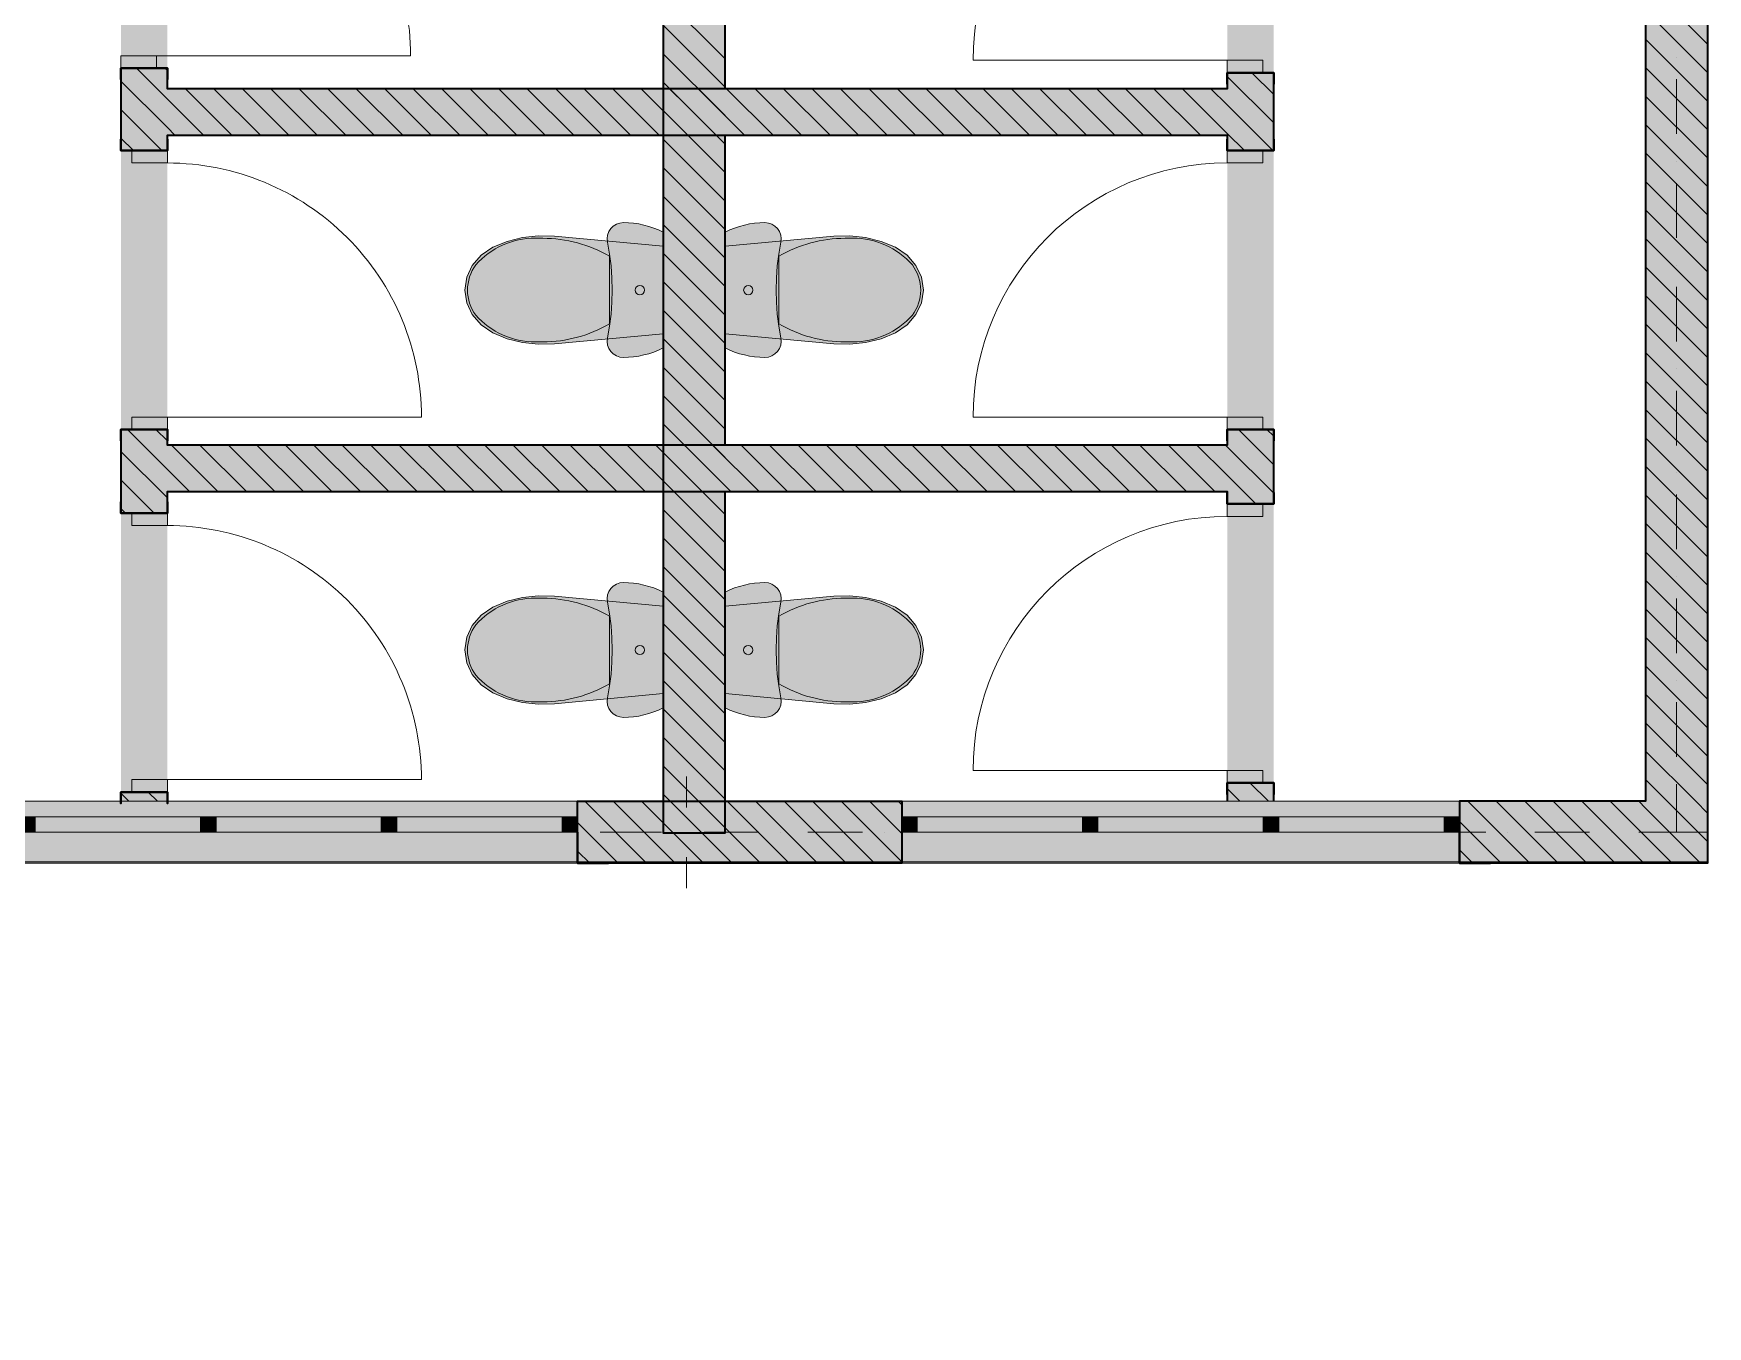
# Model space of a CAD drawing. Header units: inches. Extents: x 206002 to 410047, y 60394 to 83306.
# Drawn here: x 404551 to 409967, y 63865 to 68049 of the extents above; entities that cross this region are included whole.
import ezdxf

# ---------------------------------------------------------------- set-up
doc = ezdxf.new("R2010")
doc.units = ezdxf.units.IN
doc.header["$MEASUREMENT"] = 0
doc.layers.add('PDF_Structural - Bearing', color=7, linetype='Continuous')
doc.layers.add('PDF_Structural - Combined', color=7, linetype='Continuous')

msp = doc.modelspace()

# ---------------------------------------------------------------- hatches: boundary and pattern name
at = {"layer": 'PDF_Structural - Bearing', "true_color": 0xffffff, "transparency": 33554559}
for points in [[(404506.4, 65364.3), (404506.4, 65464.6), (404506.4, 65514.7), (404506.4, 65564.9), (406311.2, 65564.9), (406311.2, 65514.7), (406311.2, 65464.6), (406311.2, 65364.3)], [(406311.2, 65564.9), (407359.9, 65564.9), (407359.9, 65514.7), (407359.9, 65464.6), (407359.9, 65364.3), (406311.2, 65364.3), (406311.2, 65464.6), (406311.2, 65514.7)], [(407359.9, 65364.3), (407359.9, 65464.6), (407359.9, 65514.7), (407359.9, 65564.9), (409164.7, 65564.9), (409164.7, 65514.7), (409164.7, 65464.6), (409164.7, 65364.3)], [(409164.7, 65564.9), (409766.5, 65564.9), (409766.5, 65364.3), (409164.7, 65364.3), (409164.7, 65464.6), (409164.7, 65514.7)]]:
    msp.add_hatch(color=7, dxfattribs=at).paths.add_polyline_path(points)
at = {"layer": 'PDF_Structural - Combined', "true_color": 0xffffff, "transparency": 33554559}
for points in [[(406588.1, 67031.8), (406588.1, 67406.3), (406572.9, 67413.4), (406557.4, 67419.8), (406541.6, 67425), (406525.4, 67429.4), (406509.1, 67432.8), (406492.5, 67435.2), (406476, 67436.7), (406459.2, 67437.2), (406447.7, 67435.9), (406436.7, 67432.1), (406426.8, 67426), (406418.4, 67417.9), (406412.1, 67408), (406408.1, 67397.1), (406406.6, 67385.6), (406407.6, 67374), (406414.4, 67335.6), (406419.3, 67296.9), (406422.2, 67258), (406423.3, 67219.1), (406422.2, 67180.1), (406419.3, 67141.2), (406414.4, 67102.6), (406407.6, 67064.2), (406406.6, 67052.6), (406408.1, 67041.1), (406412.1, 67030.1), (406418.4, 67020.4), (406426.8, 67012.2), (406436.7, 67006.1), (406447.7, 67002.4), (406459.2, 67001.1), (406476, 67001.6), (406492.5, 67003), (406509.1, 67005.5), (406525.4, 67008.9), (406541.6, 67013.2), (406557.4, 67018.5), (406572.9, 67024.7)], [(406788.6, 67031.8), (406803.7, 67024.7), (406819.2, 67018.5), (406835, 67013.2), (406851.2, 67008.9), (406867.5, 67005.5), (406884.1, 67003), (406900.7, 67001.6), (406917.4, 67001.1), (406929, 67002.4), (406940, 67006.1), (406949.8, 67012.2), (406958.2, 67020.4), (406964.5, 67030.1), (406968.5, 67041.1), (406970.1, 67052.6), (406969, 67064.2), (406962.2, 67102.6), (406957.4, 67141.2), (406954.4, 67180.1), (406953.4, 67219.1), (406954.4, 67258), (406957.4, 67296.9), (406962.2, 67335.6), (406969, 67374), (406970.1, 67385.6), (406968.5, 67397.1), (406964.5, 67408), (406958.2, 67417.9), (406949.8, 67426), (406940, 67432.1), (406929, 67435.9), (406917.4, 67437.2), (406900.7, 67436.7), (406884.1, 67435.2), (406867.5, 67432.8), (406851.2, 67429.4), (406835, 67425), (406819.2, 67419.8), (406803.7, 67413.4), (406788.6, 67406.3)], [(406133.4, 67049.3), (406184.9, 67043.8), (406236.8, 67045.3), (406588.1, 67077.8), (406588.1, 67360.5), (406236.8, 67392.9), (406184.9, 67394.5), (406133.4, 67389), (406083.6, 67376.5), (406036.5, 67357.5), (405999.2, 67331.8), (405970.6, 67298.6), (405952.6, 67260.2), (405946.4, 67219.1), (405952.6, 67177.9), (405970.6, 67139.5), (405999.2, 67106.4), (406036.5, 67080.8), (406083.6, 67061.7)], [(407243.2, 67049.3), (407293, 67061.7), (407340.2, 67080.8), (407377.5, 67106.4), (407406, 67139.5), (407424.1, 67177.9), (407430.3, 67219.1), (407424.1, 67260.2), (407406, 67298.6), (407377.5, 67331.8), (407340.2, 67357.5), (407293, 67376.5), (407243.2, 67389), (407191.8, 67394.5), (407139.9, 67392.9), (406788.6, 67360.5), (406788.6, 67077.8), (407139.9, 67045.3), (407191.8, 67043.8)], [(406588.1, 65867.2), (406588.1, 66241.7), (406572.9, 66248.8), (406557.4, 66255), (406541.6, 66260.3), (406525.4, 66264.6), (406509.1, 66268), (406492.5, 66270.5), (406476, 66271.9), (406459.2, 66272.4), (406447.7, 66271.2), (406436.7, 66267.4), (406426.8, 66261.3), (406418.4, 66253.1), (406412.1, 66243.4), (406408.1, 66232.4), (406406.6, 66220.9), (406407.6, 66209.3), (406414.4, 66171), (406419.3, 66132.3), (406422.2, 66093.4), (406423.3, 66054.4), (406422.2, 66015.5), (406419.3, 65976.6), (406414.4, 65937.9), (406407.6, 65899.5), (406406.6, 65887.9), (406408.1, 65876.4), (406412.1, 65865.5), (406418.4, 65855.6), (406426.8, 65847.5), (406436.7, 65841.4), (406447.7, 65837.6), (406459.2, 65836.3), (406476, 65836.8), (406492.5, 65838.3), (406509.1, 65840.7), (406525.4, 65844.1), (406541.6, 65848.5), (406557.4, 65853.8), (406572.9, 65860.1)], [(406788.6, 65867.2), (406803.7, 65860.1), (406819.2, 65853.8), (406835, 65848.5), (406851.2, 65844.1), (406867.5, 65840.7), (406884.1, 65838.3), (406900.7, 65836.8), (406917.4, 65836.3), (406929, 65837.6), (406940, 65841.4), (406949.8, 65847.5), (406958.2, 65855.6), (406964.5, 65865.5), (406968.5, 65876.4), (406970.1, 65887.9), (406969, 65899.5), (406962.2, 65937.9), (406957.4, 65976.6), (406954.4, 66015.5), (406953.4, 66054.4), (406954.4, 66093.4), (406957.4, 66132.3), (406962.2, 66171), (406969, 66209.3), (406970.1, 66220.9), (406968.5, 66232.4), (406964.5, 66243.4), (406958.2, 66253.1), (406949.8, 66261.3), (406940, 66267.4), (406929, 66271.2), (406917.4, 66272.4), (406900.7, 66271.9), (406884.1, 66270.5), (406867.5, 66268), (406851.2, 66264.6), (406835, 66260.3), (406819.2, 66255), (406803.7, 66248.8), (406788.6, 66241.7)], [(406133.4, 65884.5), (406184.9, 65879), (406236.8, 65880.6), (406588.1, 65913.1), (406588.1, 66195.7), (406236.8, 66228.2), (406184.9, 66229.7), (406133.4, 66224.3), (406083.6, 66211.9), (406036.5, 66192.7), (405999.2, 66167.1), (405970.6, 66134), (405952.6, 66095.6), (405946.4, 66054.4), (405952.6, 66013.3), (405970.6, 65974.9), (405999.2, 65941.7), (406036.5, 65916), (406083.6, 65896.9)], [(407243.2, 65884.5), (407293, 65896.9), (407340.2, 65916), (407377.5, 65941.7), (407406, 65974.9), (407424.1, 66013.3), (407430.3, 66054.4), (407424.1, 66095.6), (407406, 66134), (407377.5, 66167.1), (407340.2, 66192.7), (407293, 66211.9), (407243.2, 66224.3), (407191.8, 66229.7), (407139.9, 66228.2), (406788.6, 66195.7), (406788.6, 65913.1), (407139.9, 65880.6), (407191.8, 65879)]]:
    msp.add_hatch(color=7, dxfattribs=at).paths.add_polyline_path(points)

# ---------------------------------------------------------------- linework, layer by layer
at = {"layer": 'PDF_Structural - Bearing', "lineweight": 18}
msp.add_lwpolyline([(409967, 74292.9), (379486.7, 74292.9), (379486.7, 81254.4), (376478.8, 81254.4), (376478.8, 74292.9), (345998.6, 74292.9), (345998.6, 65369.4), (355523.7, 65369.4), (355523.7, 63865.4), (400642.4, 63865.4), (400642.4, 65369.4), (409967, 65369.4)], close=True, dxfattribs=at)
at = {"layer": 'PDF_Structural - Bearing', "lineweight": 35}
for points in [[(409632.3, 71886.5), (409669.4, 71886.5), (409632.3, 71886.5), (409632.3, 72001.8), (409632.3, 71886.5), (409766.5, 71886.5), (409766.5, 72087), (409967, 72087), (409967, 65364.3), (409766.5, 65364.3), (409164.7, 65364.3), (409264.9, 65364.3)], [(409766.5, 71886.5), (409766.5, 65564.9), (409164.7, 65564.9), (409164.7, 65514.7), (409164.7, 65464.6), (409164.7, 65364.3), (409164.7, 65464.6)], [(404983.9, 68839.4), (404983.9, 68876.5), (404983.9, 68839.4), (404948.8, 68839.4), (404983.9, 68839.4), (404983.9, 68873.3), (406588.1, 68873.3), (406588.1, 65462.7), (406788.6, 65462.7), (406788.6, 66567.2)], [(406788.6, 67870.6), (406788.6, 68873.3)], [(404833.5, 67937), (404833.5, 67670.3), (404868.6, 67670.3), (404983.9, 67670.3), (404983.9, 67707.4)], [(404833.5, 67899.9), (404833.5, 67937), (404833.5, 67899.9), (404833.5, 67937), (404948.8, 67937), (404833.5, 67937), (404948.8, 67937), (404983.9, 67937), (404983.9, 67899.9)], [(408412.9, 67885.2), (408412.9, 67922.3), (408412.9, 67885.2), (408412.9, 67922.3), (408412.9, 67870.6), (406663.3, 67870.6), (404983.9, 67870.6), (404983.9, 67937), (404948.8, 67937), (404983.9, 67937), (404983.9, 67899.9), (404983.9, 67937)], [(408412.9, 67922.3), (408528.2, 67922.3), (408412.9, 67922.3), (408528.2, 67922.3), (408563.3, 67922.3), (408563.3, 67885.2), (408563.3, 67922.3), (408563.3, 67885.2)], [(408563.3, 67670.3), (408528.2, 67670.3), (408563.3, 67670.3), (408563.3, 67922.3), (408528.2, 67922.3), (408563.3, 67922.3)], [(404833.5, 67670.3), (404833.5, 67707.4)], [(404983.9, 67670.3), (404983.9, 67707.4), (404983.9, 67670.3), (404868.6, 67670.3), (404983.9, 67670.3), (404983.9, 67720.2), (406663.3, 67720.2), (408412.9, 67720.2), (408412.9, 67670.3), (408412.9, 67707.4), (408412.9, 67670.3), (408412.9, 67707.4)], [(406788.6, 66717.6), (406788.6, 67720.2)], [(408412.9, 67670.3), (408528.2, 67670.3), (408412.9, 67670.3), (408528.2, 67670.3), (408563.3, 67670.3), (408563.3, 67707.4), (408563.3, 67670.3), (408563.3, 67707.4)], [(404833.5, 66767.9), (404833.5, 66497.1), (404868.6, 66497.1), (404983.9, 66497.1), (404983.9, 66534.2)], [(404983.9, 66730.8), (404983.9, 66767.9), (404868.6, 66767.9), (404833.5, 66767.9), (404868.6, 66767.9), (404833.5, 66767.9), (404833.5, 66730.8), (404833.5, 66767.9), (404833.5, 66730.8)], [(408412.9, 66730.8), (408412.9, 66767.9), (408412.9, 66730.8), (408412.9, 66767.9), (408412.9, 66717.6), (406663.3, 66717.6), (404983.9, 66717.6), (404983.9, 66767.9), (404868.6, 66767.9), (404983.9, 66767.9), (404983.9, 66730.8), (404983.9, 66767.9)], [(408412.9, 66767.9), (408528.2, 66767.9), (408412.9, 66767.9), (408528.2, 66767.9), (408563.3, 66767.9), (408563.3, 66730.8), (408563.3, 66767.9), (408563.3, 66730.8)], [(408563.3, 66526.8), (408528.2, 66526.8), (408563.3, 66526.8), (408563.3, 66767.9), (408528.2, 66767.9), (408563.3, 66767.9)], [(404983.9, 66497.1), (404983.9, 66534.2), (404983.9, 66497.1), (404868.6, 66497.1), (404983.9, 66497.1), (404983.9, 66567.2), (406663.3, 66567.2), (408412.9, 66567.2), (408412.9, 66526.8), (408412.9, 66563.9), (408412.9, 66526.8), (408412.9, 66563.9)], [(404833.5, 66497.1), (404833.5, 66534.2)], [(408412.9, 66526.8), (408528.2, 66526.8), (408412.9, 66526.8), (408528.2, 66526.8), (408563.3, 66526.8), (408563.3, 66563.9), (408563.3, 66526.8), (408563.3, 66563.9)], [(404983.9, 65594.8), (404983.9, 65557.7), (404983.9, 65594.8), (404868.6, 65594.8), (404833.5, 65594.8), (404833.5, 65557.7), (404833.5, 65594.8), (404833.5, 65557.7)], [(404833.5, 65594.8), (404868.6, 65594.8), (404983.9, 65594.8), (404983.9, 65557.7)], [(404983.9, 65564.9), (404983.9, 65594.8), (404868.6, 65594.8), (404833.5, 65594.8), (404833.5, 65564.9)], [(408412.9, 65624.4), (408412.9, 65587.3), (408412.9, 65624.4), (408528.2, 65624.4), (408563.3, 65624.4), (408563.3, 65587.3), (408563.3, 65624.4), (408563.3, 65587.3)], [(408563.3, 65624.4), (408528.2, 65624.4), (408412.9, 65624.4), (408412.9, 65587.3)], [(408563.3, 65564.9), (408563.3, 65624.4), (408528.2, 65624.4), (408412.9, 65624.4), (408412.9, 65564.9)], [(406311.2, 65464.6), (406311.2, 65364.3), (406411.4, 65364.3)], [(407359.9, 65464.6), (407359.9, 65364.3), (407259.7, 65364.3)]]:
    msp.add_lwpolyline(points, dxfattribs=at)
at = {"layer": 'PDF_Structural - Bearing', "lineweight": 18}
for points in [[(404948.8, 67977.1), (405770.9, 67977.1, 0.414239), (404948.8, 68799.3)], [(408412.9, 67962.4), (407590.7, 67962.4, -0.414192), (408412.9, 68784.6)], [(404983.9, 66808), (405806, 66808, 0.414237), (404983.9, 67630.2)], [(408412.9, 66808), (407590.7, 66808, -0.414192), (408412.9, 67630.2)], [(404983.9, 65634.9), (405806, 65634.9, 0.414237), (404983.9, 66457)], [(408412.9, 65664.5), (407590.7, 65664.5, -0.414147), (408412.9, 66486.7)]]:
    msp.add_lwpolyline(points, format="xyb", dxfattribs=at)
at = {"layer": 'PDF_Structural - Bearing', "lineweight": 9}
for points in [[(409766.5, 68215.6), (409967, 68015)], [(406588.1, 68168.1), (406788.6, 67967.6)], [(409766.5, 68123.4), (409967, 67922.9)], [(406588.1, 68076), (406788.6, 67875.5)], [(409766.5, 68031.2), (409967, 67830.6)], [(406588.1, 67983.8), (406788.6, 67783.3)], [(404883.7, 67937), (404983.9, 67836.8), (405100.5, 67720.2)], [(404975.8, 67937), (404983.9, 67929)], [(408492.9, 67922.3), (408563.3, 67851.9)], [(409766.5, 67939), (409967, 67738.5)], [(404833.5, 67895), (404983.9, 67744.6), (405008.2, 67720.2)], [(405042.2, 67870.6), (405192.6, 67720.2)], [(405134.4, 67870.6), (405284.8, 67720.2)], [(405226.5, 67870.6), (405376.9, 67720.2)], [(405318.7, 67870.6), (405469.1, 67720.2)], [(405410.9, 67870.6), (405561.3, 67720.2)], [(405503, 67870.6), (405653.4, 67720.2)], [(405595.2, 67870.6), (405745.6, 67720.2)], [(405687.3, 67870.6), (405837.7, 67720.2)], [(405779.6, 67870.6), (405930, 67720.2)], [(405871.7, 67870.6), (406022.1, 67720.2)], [(405963.8, 67870.6), (406114.2, 67720.2)], [(406056, 67870.6), (406206.4, 67720.2)], [(406148.2, 67870.6), (406298.6, 67720.2)], [(406240.4, 67870.6), (406390.8, 67720.2)], [(406332.5, 67870.6), (406482.9, 67720.2)], [(406424.7, 67870.6), (406575.1, 67720.2)], [(406516.9, 67870.6), (406663.3, 67724.2), (406667.3, 67720.2)], [(406588.1, 67891.6), (406788.6, 67691.1)], [(406609, 67870.6), (406663.3, 67816.4), (406759.4, 67720.2)], [(406701.2, 67870.6), (406851.6, 67720.2)], [(406793.3, 67870.6), (406943.7, 67720.2)], [(406885.6, 67870.6), (407036, 67720.2)], [(406977.7, 67870.6), (407128.1, 67720.2)], [(407069.9, 67870.6), (407220.2, 67720.2)], [(407162, 67870.6), (407312.4, 67720.2)], [(407254.2, 67870.6), (407404.6, 67720.2)], [(407346.4, 67870.6), (407496.8, 67720.2)], [(407438.5, 67870.6), (407588.9, 67720.2)], [(407530.7, 67870.6), (407681.1, 67720.2)], [(407622.9, 67870.6), (407773.3, 67720.2)], [(407715.1, 67870.6), (407865.4, 67720.2)], [(407807.2, 67870.6), (407957.6, 67720.2)], [(407899.3, 67870.6), (408049.7, 67720.2)], [(407991.5, 67870.6), (408141.9, 67720.2)], [(408083.7, 67870.6), (408234.1, 67720.2)], [(408175.9, 67870.6), (408326.3, 67720.2)], [(408268, 67870.6), (408412.9, 67725.8), (408468.4, 67670.3)], [(408360.2, 67870.6), (408412.9, 67817.9), (408560.6, 67670.3)], [(408412.9, 67910), (408563.3, 67759.7)], [(409766.5, 67846.9), (409967, 67646.4)], [(404833.5, 67802.9), (404966.1, 67670.3)], [(406588.1, 67799.5), (406788.6, 67598.9)], [(404833.5, 67710.7), (404873.9, 67670.3)], [(406588.1, 67707.3), (406788.6, 67506.8)], [(409766.5, 67754.7), (409967, 67554.2)], [(409766.5, 67662.5), (409967, 67462)], [(406588.1, 67615.2), (406788.6, 67414.6)], [(409766.5, 67570.4), (409967, 67369.8)], [(406588.1, 67522.9), (406788.6, 67322.4)], [(409766.5, 67478.2), (409967, 67277.7)], [(406588.1, 67430.8), (406788.6, 67230.3)], [(409766.5, 67386.1), (409967, 67185.5)], [(406588.1, 67338.6), (406788.6, 67138.1)], [(409766.5, 67293.8), (409967, 67093.3)], [(406588.1, 67246.5), (406788.6, 67046)], [(409766.5, 67201.7), (409967, 67001.2)], [(406588.1, 67154.4), (406788.6, 66953.8)], [(409766.5, 67109.5), (409967, 66909)], [(406588.1, 67062.1), (406788.6, 66861.6)], [(409766.5, 67017.4), (409967, 66816.9)], [(406588.1, 66970), (406788.6, 66769.4)], [(409766.5, 66925.2), (409967, 66724.6)], [(406588.1, 66877.8), (406788.6, 66677.3)], [(406588.1, 66785.7), (406788.6, 66585.2)], [(409766.5, 66833), (409967, 66632.5)], [(404854.6, 66767.9), (404983.9, 66638.6), (405055.2, 66567.2)], [(404946.8, 66767.9), (404983.9, 66730.8)], [(408449.1, 66767.9), (408563.3, 66653.7)], [(408541.3, 66767.9), (408563.3, 66745.9)], [(409766.5, 66740.9), (409967, 66540.3)], [(404833.5, 66696.9), (404983.9, 66546.5)], [(404997.1, 66717.6), (405147.5, 66567.2)], [(405089.2, 66717.6), (405239.6, 66567.2)], [(405181.4, 66717.6), (405331.8, 66567.2)], [(405273.5, 66717.6), (405423.9, 66567.2)], [(405365.8, 66717.6), (405516.2, 66567.2)], [(405457.9, 66717.6), (405608.3, 66567.2)], [(405550, 66717.6), (405700.4, 66567.2)], [(405642.2, 66717.6), (405792.6, 66567.2)], [(405734.4, 66717.6), (405884.8, 66567.2)], [(405826.6, 66717.6), (405977, 66567.2)], [(405918.7, 66717.6), (406069.1, 66567.2)], [(406010.9, 66717.6), (406161.3, 66567.2)], [(406103.1, 66717.6), (406253.5, 66567.2)], [(406195.2, 66717.6), (406345.6, 66567.2)], [(406287.4, 66717.6), (406437.8, 66567.2)], [(406379.5, 66717.6), (406529.9, 66567.2)], [(406471.8, 66717.6), (406622.2, 66567.2)], [(406563.9, 66717.6), (406663.3, 66618.2), (406714.3, 66567.2)], [(406588.1, 66693.4), (406788.6, 66492.9)], [(406656.1, 66717.6), (406663.3, 66710.4), (406806.5, 66567.2)], [(406748.2, 66717.6), (406898.6, 66567.2)], [(406840.3, 66717.6), (406990.7, 66567.2)], [(406932.6, 66717.6), (407083, 66567.2)], [(407024.7, 66717.6), (407175.1, 66567.2)], [(407116.9, 66717.6), (407267.3, 66567.2)], [(407209, 66717.6), (407359.4, 66567.2)], [(407301.3, 66717.6), (407451.7, 66567.2)], [(407393.4, 66717.6), (407543.8, 66567.2)], [(407485.5, 66717.6), (407635.9, 66567.2)], [(407577.7, 66717.6), (407728.1, 66567.2)], [(407669.9, 66717.6), (407820.3, 66567.2)], [(407762.1, 66717.6), (407912.5, 66567.2)], [(407854.2, 66717.6), (408004.6, 66567.2)], [(407946.4, 66717.6), (408096.8, 66567.2)], [(408038.6, 66717.6), (408189, 66567.2)], [(408130.7, 66717.6), (408281.1, 66567.2)], [(408222.9, 66717.6), (408373.3, 66567.2)], [(408315, 66717.6), (408412.9, 66619.8), (408505.9, 66526.8)], [(408407.3, 66717.6), (408412.9, 66711.9), (408563.3, 66561.5)], [(409766.5, 66648.7), (409967, 66448.2)], [(404833.5, 66604.7), (404941, 66497.1)], [(406588.1, 66601.3), (406788.6, 66400.8)], [(404833.5, 66512.6), (404848.9, 66497.1)], [(408412.9, 66527.6), (408413.8, 66526.8)], [(409766.5, 66556.5), (409967, 66356)], [(406588.1, 66509.2), (406788.6, 66308.6)], [(409766.5, 66464.3), (409967, 66263.8)], [(406588.1, 66417), (406788.6, 66216.5)], [(409766.5, 66372.2), (409967, 66171.7)], [(406588.1, 66324.8), (406788.6, 66124.2)], [(409766.5, 66280.1), (409967, 66079.5)], [(406588.1, 66232.6), (406788.6, 66032.1)], [(409766.5, 66187.9), (409967, 65987.4)], [(406588.1, 66140.5), (406788.6, 65940)], [(409766.5, 66095.7), (409967, 65895.1)], [(406588.1, 66048.3), (406788.6, 65847.8)], [(409766.5, 66003.5), (409967, 65803)], [(406588.1, 65956.1), (406788.6, 65755.6)], [(406588.1, 65864), (406788.6, 65663.4)], [(409766.5, 65911.4), (409967, 65710.9)], [(409766.5, 65819.2), (409967, 65618.7)], [(406588.1, 65771.8), (406788.6, 65571.3)], [(409967, 65526.5), (409928.7, 65564.9), (409766.5, 65727)], [(406588.1, 65679.7), (406788.6, 65479.1)], [(404833.5, 65590.8), (404859.4, 65564.9)], [(404921.7, 65594.8), (404951.7, 65564.9)], [(408412.9, 65606), (408454, 65564.9)], [(408486.7, 65624.4), (408546.1, 65564.9)], [(409967, 65434.3), (409836.4, 65564.9), (409766.5, 65634.9)], [(406534.6, 65364.3), (406334.1, 65564.9)], [(406626.8, 65364.3), (406426.3, 65564.9)], [(406719, 65364.3), (406518.5, 65564.9)], [(406588.1, 65587.4), (406712.8, 65462.7)], [(406811.2, 65364.3), (406610.6, 65564.9)], [(406903.3, 65364.3), (406702.8, 65564.9)], [(406995.5, 65364.3), (406794.9, 65564.9)], [(407087.7, 65364.3), (406887.2, 65564.9)], [(407179.8, 65364.3), (406979.3, 65564.9)], [(407272, 65364.3), (407071.5, 65564.9)], [(407359.9, 65368.7), (407163.6, 65564.9)], [(407359.9, 65460.8), (407255.8, 65564.9)], [(407359.9, 65553), (407348, 65564.9)], [(409391.9, 65364.3), (409191.3, 65564.9)], [(409484, 65364.3), (409283.5, 65564.9)], [(409576.2, 65364.3), (409375.6, 65564.9)], [(409668.3, 65364.3), (409467.8, 65564.9)], [(409760.5, 65364.3), (409560, 65564.9)], [(409852.7, 65364.3), (409766.5, 65450.6), (409652.2, 65564.9)], [(409944.8, 65364.3), (409766.5, 65542.7), (409744.3, 65564.9)], [(406442.5, 65364.3), (406311.2, 65495.8)], [(406588.1, 65495.3), (406620.7, 65462.7)], [(409299.6, 65364.3), (409164.7, 65499.4)], [(406350.4, 65364.3), (406311.2, 65403.5)], [(409207.5, 65364.3), (409164.7, 65407.3)]]:
    msp.add_lwpolyline(points, dxfattribs=at)
at = {"layer": 'PDF_Structural - Bearing', "lineweight": 18}
for points in [[(409766.5, 68036.5), (409766.5, 67895)], [(409967, 68038.7), (409967, 67897.2)], [(409766.5, 67840.4), (409766.5, 67698.9)], [(409967, 67842.6), (409967, 67701.1)], [(409766.5, 67644.2), (409766.5, 67502.8)], [(409967, 67646.5), (409967, 67505)], [(409766.5, 67448.1), (409766.5, 67306.7)], [(409967, 67450.3), (409967, 67308.9)], [(409766.5, 67252), (409766.5, 67110.4)], [(409967, 67254.2), (409967, 67112.6)], [(409766.5, 67055.8), (409766.5, 66914.3)], [(409967, 67058), (409967, 66916.5)], [(409766.5, 66859.7), (409766.5, 66718.2)], [(409967, 66861.9), (409967, 66720.4)], [(409766.5, 66663.6), (409766.5, 66522.1)], [(409967, 66665.8), (409967, 66524.3)], [(409766.5, 66467.5), (409766.5, 66326)], [(409967, 66469.7), (409967, 66328.2)], [(409766.5, 66271.3), (409766.5, 66129.9)], [(409967, 66273.5), (409967, 66132.1)], [(409766.5, 66075.2), (409766.5, 65933.7)], [(409967, 66077.4), (409967, 65936)], [(409766.5, 65879.1), (409766.5, 65737.6)], [(409967, 65881.3), (409967, 65739.8)], [(409766.5, 65683), (409766.5, 65564.9), (409677.7, 65564.9)], [(409967, 65685.2), (409967, 65564.9), (409967, 65492)], [(404719.9, 65564.9), (404578.4, 65564.9)], [(404916, 65564.9), (404774.5, 65564.9)], [(405112.1, 65564.9), (404970.6, 65564.9)], [(405308.2, 65564.9), (405166.7, 65564.9)], [(405504.3, 65564.9), (405362.9, 65564.9)], [(405700.4, 65564.9), (405559, 65564.9)], [(405896.7, 65564.9), (405755.1, 65564.9)], [(406092.8, 65564.9), (405951.3, 65564.9)], [(406288.9, 65564.9), (406147.4, 65564.9)], [(406485, 65564.9), (406343.5, 65564.9)], [(406681.1, 65564.9), (406539.7, 65564.9)], [(406877.2, 65564.9), (406735.8, 65564.9)], [(407073.4, 65564.9), (406931.9, 65564.9)], [(407269.5, 65564.9), (407128, 65564.9)], [(407465.6, 65564.9), (407324.1, 65564.9)], [(407661.8, 65564.9), (407520.2, 65564.9)], [(407857.9, 65564.9), (407716.5, 65564.9)], [(408054, 65564.9), (407912.6, 65564.9)], [(408250.2, 65564.9), (408108.7, 65564.9)], [(408446.3, 65564.9), (408304.8, 65564.9)], [(408642.4, 65564.9), (408500.9, 65564.9)], [(408838.5, 65564.9), (408697, 65564.9)], [(409034.6, 65564.9), (408893.2, 65564.9)], [(409230.7, 65564.9), (409089.3, 65564.9)], [(409427, 65564.9), (409285.4, 65564.9)], [(409623.1, 65564.9), (409481.6, 65564.9)], [(409967, 65437.3), (409967, 65364.3), (409876, 65364.3)], [(404722.1, 65364.3), (404580.6, 65364.3)], [(404918.2, 65364.3), (404776.7, 65364.3)], [(405114.3, 65364.3), (404972.8, 65364.3)], [(405310.4, 65364.3), (405169, 65364.3)], [(405506.5, 65364.3), (405365.1, 65364.3)], [(405702.7, 65364.3), (405561.2, 65364.3)], [(405898.8, 65364.3), (405757.3, 65364.3)], [(406095, 65364.3), (405953.4, 65364.3)], [(406291.1, 65364.3), (406149.6, 65364.3)], [(406487.2, 65364.3), (406345.7, 65364.3)], [(406683.3, 65364.3), (406541.9, 65364.3)], [(406879.5, 65364.3), (406738, 65364.3)], [(407075.6, 65364.3), (406934.1, 65364.3)], [(407271.7, 65364.3), (407130.2, 65364.3)], [(407467.8, 65364.3), (407326.3, 65364.3)], [(407663.9, 65364.3), (407522.4, 65364.3)], [(407860.1, 65364.3), (407718.6, 65364.3)], [(408056.3, 65364.3), (407914.8, 65364.3)], [(408252.4, 65364.3), (408110.9, 65364.3)], [(408448.5, 65364.3), (408307, 65364.3)], [(408644.6, 65364.3), (408503.1, 65364.3)], [(408840.7, 65364.3), (408699.2, 65364.3)], [(409036.8, 65364.3), (408895.4, 65364.3)], [(409232.9, 65364.3), (409091.5, 65364.3)], [(409429.1, 65364.3), (409287.6, 65364.3)], [(409625.3, 65364.3), (409483.7, 65364.3)], [(409821.4, 65364.3), (409679.9, 65364.3)]]:
    msp.add_lwpolyline(points, dxfattribs=at)
at = {"layer": 'PDF_Structural - Bearing', "lineweight": 20}
for points in [[(404948.8, 67937), (404948.8, 67977.1), (404833.5, 67977.1), (404833.5, 67937)], [(408412.9, 67922.3), (408412.9, 67962.4), (408528.2, 67962.4), (408528.2, 67922.3)], [(404868.6, 67670.3), (404868.6, 67630.2), (404983.9, 67630.2), (404983.9, 67670.3)], [(408528.2, 67670.3), (408528.2, 67630.2), (408412.9, 67630.2), (408412.9, 67670.3)], [(404983.9, 66767.9), (404983.9, 66808), (404868.6, 66808), (404868.6, 66767.9)], [(408412.9, 66767.9), (408412.9, 66808), (408528.2, 66808), (408528.2, 66767.9)], [(408528.2, 66526.8), (408528.2, 66486.7), (408412.9, 66486.7), (408412.9, 66526.8)], [(404868.6, 66497.1), (404868.6, 66457), (404983.9, 66457), (404983.9, 66497.1)], [(408412.9, 65624.4), (408412.9, 65664.5), (408528.2, 65664.5), (408528.2, 65624.4)], [(404983.9, 65594.8), (404983.9, 65634.9), (404868.6, 65634.9), (404868.6, 65594.8)]]:
    msp.add_lwpolyline(points, close=True, dxfattribs=at)
for points in [[(409866.7, 67972), (409866.7, 67972)], [(409866.7, 67901.2), (409866.7, 67724.4)], [(409866.7, 67635.9), (409866.7, 67635.9)], [(409866.7, 67565.2), (409866.7, 67388.4)], [(409866.7, 67299.9), (409866.7, 67299.9)], [(409866.7, 67229.2), (409866.7, 67052.3)], [(409866.7, 66964), (409866.7, 66964)], [(409866.7, 66893.2), (409866.7, 66716.3)], [(409866.7, 66627.9), (409866.7, 66627.9)], [(409866.7, 66557.2), (409866.7, 66380.3)], [(409866.7, 66291.9), (409866.7, 66291.9)], [(409866.7, 66221.1), (409866.7, 66044.2)], [(409866.7, 65955.8), (409866.7, 65955.8)], [(409866.7, 65885.1), (409866.7, 65708.3)], [(409866.7, 65619.8), (409866.7, 65464.6)], [(404615.7, 65464.6), (404615.7, 65464.6)], [(404881, 65464.6), (404704.1, 65464.6)], [(404951.8, 65464.6), (404951.8, 65464.6)], [(405217, 65464.6), (405040.2, 65464.6)], [(405287.8, 65464.6), (405287.8, 65464.6)], [(405553.1, 65464.6), (405376.2, 65464.6)], [(405623.7, 65464.6), (405623.7, 65464.6)], [(405889, 65464.6), (405712.2, 65464.6)], [(405959.8, 65464.6), (405959.8, 65464.6)], [(406225.1, 65464.6), (406048.3, 65464.6)], [(406295.8, 65464.6), (406295.8, 65464.6)], [(406561.1, 65464.6), (406384.2, 65464.6)], [(406631.9, 65464.6), (406631.9, 65464.6)], [(406897.1, 65464.6), (406720.3, 65464.6)], [(406967.9, 65464.6), (406967.9, 65464.6)], [(407233.2, 65464.6), (407056.3, 65464.6)], [(407303.9, 65464.6), (407303.9, 65464.6)], [(407569.2, 65464.6), (407392.3, 65464.6)], [(407640, 65464.6), (407640, 65464.6)], [(407905.3, 65464.6), (407728.4, 65464.6)], [(407975.9, 65464.6), (407975.9, 65464.6)], [(408241.2, 65464.6), (408064.4, 65464.6)], [(408312, 65464.6), (408312, 65464.6)], [(408577.2, 65464.6), (408400.4, 65464.6)], [(408648, 65464.6), (408648, 65464.6)], [(408913.3, 65464.6), (408736.4, 65464.6)], [(408984, 65464.6), (408984, 65464.6)], [(409249.3, 65464.6), (409072.4, 65464.6)], [(409320.1, 65464.6), (409320.1, 65464.6)], [(409585.4, 65464.6), (409408.5, 65464.6)], [(409656.1, 65464.6), (409656.1, 65464.6)], [(409967, 65464.6), (409744.5, 65464.6)]]:
    msp.add_lwpolyline(points, dxfattribs=at)
at = {"layer": 'PDF_Structural - Bearing', "lineweight": 35}
for points in [[(404833.5, 67707.4), (404833.5, 67670.3), (404868.6, 67670.3), (404833.5, 67670.3)], [(404833.5, 66534.2), (404833.5, 66497.1), (404868.6, 66497.1), (404833.5, 66497.1)], [(407359.9, 65464.6), (407359.9, 65364.3), (406311.2, 65364.3), (406311.2, 65464.6), (406311.2, 65514.7), (406311.2, 65564.9), (407359.9, 65564.9), (407359.9, 65514.7)]]:
    msp.add_lwpolyline(points, close=True, dxfattribs=at)
at = {"layer": 'PDF_Structural - Bearing', "lineweight": 0}
for points in [[(406663.4, 65544.8), (406663.4, 65645.1)], [(406583.2, 65464.6), (406482.9, 65464.6)], [(406663.4, 65464.6), (406663.4, 65464.6)], [(406743.6, 65464.6), (406843.9, 65464.6)], [(406663.4, 65384.4), (406663.4, 65284.1)]]:
    msp.add_lwpolyline(points, dxfattribs=at)
at = {"layer": 'PDF_Structural - Bearing', "lineweight": 13}
for points in [[(404506.4, 65564.9), (406311.2, 65564.9), (406311.2, 65514.7), (406311.2, 65464.6), (406311.2, 65514.7), (406261, 65514.7), (406261, 65464.6), (406311.2, 65464.6), (406311.2, 65364.3), (404506.4, 65364.3), (404506.4, 65464.6), (404506.4, 65514.7)], [(407359.9, 65564.9), (409164.7, 65564.9), (409164.7, 65514.7), (409164.7, 65464.6), (409164.7, 65514.7), (409114.5, 65514.7), (409114.5, 65464.6), (409164.7, 65464.6), (409164.7, 65364.3), (407359.9, 65364.3), (407359.9, 65464.6), (407359.9, 65514.7)], [(404506.4, 65514.7), (404556.5, 65514.7), (404556.5, 65464.6), (404506.4, 65464.6)], [(405116.3, 65514.7), (405141.4, 65514.7), (405141.4, 65464.6), (405116.3, 65464.6), (405091.2, 65464.6), (405091.2, 65514.7)], [(405701.1, 65514.7), (405726.2, 65514.7), (405726.2, 65464.6), (405701.1, 65464.6), (405676.1, 65464.6), (405676.1, 65514.7)], [(407359.9, 65514.7), (407410, 65514.7), (407410, 65464.6), (407359.9, 65464.6)], [(407969.8, 65514.7), (407994.9, 65514.7), (407994.9, 65464.6), (407969.8, 65464.6), (407944.8, 65464.6), (407944.8, 65514.7)], [(408554.7, 65514.7), (408579.7, 65514.7), (408579.7, 65464.6), (408554.7, 65464.6), (408529.6, 65464.6), (408529.6, 65514.7)], [(406311.2, 65464.6), (406311.2, 65364.3)], [(409164.7, 65464.6), (409164.7, 65364.3)]]:
    msp.add_lwpolyline(points, close=True, dxfattribs=at)
for points in [[(404556.5, 65514.7), (405091.2, 65514.7)], [(405141.4, 65514.7), (405676.1, 65514.7)], [(405726.2, 65514.7), (406261, 65514.7)], [(407410, 65514.7), (407944.8, 65514.7)], [(407994.9, 65514.7), (408529.6, 65514.7)], [(408579.7, 65514.7), (409114.5, 65514.7)], [(405091.2, 65464.6), (404556.5, 65464.6)], [(405676.1, 65464.6), (405141.4, 65464.6)], [(406261, 65464.6), (405726.2, 65464.6)], [(407359.9, 65364.3), (407359.9, 65464.6)], [(407359.9, 65364.3), (407359.9, 65464.6)], [(407944.8, 65464.6), (407410, 65464.6)], [(408529.6, 65464.6), (407994.9, 65464.6)], [(409114.5, 65464.6), (408579.7, 65464.6)], [(406361.3, 65364.3), (406311.2, 65364.3), (406411.4, 65364.3)], [(407309.8, 65364.3), (407359.9, 65364.3), (407259.7, 65364.3)], [(409214.8, 65364.3), (409164.7, 65364.3), (409264.9, 65364.3)]]:
    msp.add_lwpolyline(points, dxfattribs=at)
at = {"layer": 'PDF_Structural - Bearing', "color": 7, "lineweight": 0, "true_color": 0xffffff, "transparency": 33554559}
for points in [[(409766.5, 71886.5), (409967, 71886.5), (409766.5, 65564.9), (409967, 65564.9)], [(406588.1, 68873.3), (406788.6, 68873.3), (406588.1, 65462.7), (406788.6, 65462.7)], [(404833.5, 67937), (404833.5, 68839.4), (404983.9, 67937), (404983.9, 68839.4)], [(408412.9, 67922.3), (408412.9, 68824.7), (408563.3, 67922.3), (408563.3, 68824.7)], [(404948.8, 67937), (404948.8, 67977.1), (404833.5, 67937), (404833.5, 67977.1)], [(404833.5, 67937), (404983.9, 67937), (404833.5, 67670.3), (404983.9, 67670.3)], [(408412.9, 67922.3), (408528.2, 67922.3), (408412.9, 67962.4), (408528.2, 67962.4)], [(408412.9, 67922.3), (408563.3, 67922.3), (408412.9, 67670.3), (408563.3, 67670.3)], [(406663.3, 67870.6), (406663.3, 67720.2), (404983.9, 67870.6), (404983.9, 67720.2)], [(406663.3, 67720.2), (406663.3, 67870.6), (408412.9, 67720.2), (408412.9, 67870.6)], [(404983.9, 66767.9), (404833.5, 66767.9), (404983.9, 67670.3), (404833.5, 67670.3)], [(404868.6, 67670.3), (404868.6, 67630.2), (404983.9, 67670.3), (404983.9, 67630.2)], [(408412.9, 66767.9), (408412.9, 67670.3), (408563.3, 66767.9), (408563.3, 67670.3)], [(408528.2, 67670.3), (408412.9, 67670.3), (408528.2, 67630.2), (408412.9, 67630.2)], [(404983.9, 66767.9), (404983.9, 66808), (404868.6, 66767.9), (404868.6, 66808)], [(408412.9, 66767.9), (408528.2, 66767.9), (408412.9, 66808), (408528.2, 66808)], [(404983.9, 66767.9), (404983.9, 66497.1), (404833.5, 66767.9), (404833.5, 66497.1)], [(408412.9, 66767.9), (408563.3, 66767.9), (408412.9, 66526.8), (408563.3, 66526.8)], [(406663.3, 66717.6), (406663.3, 66567.2), (404983.9, 66717.6), (404983.9, 66567.2)], [(406663.3, 66567.2), (406663.3, 66717.6), (408412.9, 66567.2), (408412.9, 66717.6)], [(408412.9, 65624.4), (408412.9, 66526.8), (408563.3, 65624.4), (408563.3, 66526.8)], [(408528.2, 66526.8), (408412.9, 66526.8), (408528.2, 66486.7), (408412.9, 66486.7)], [(404983.9, 65594.8), (404833.5, 65594.8), (404983.9, 66497.1), (404833.5, 66497.1)], [(404868.6, 66497.1), (404868.6, 66457), (404983.9, 66497.1), (404983.9, 66457)], [(408412.9, 65624.4), (408528.2, 65624.4), (408412.9, 65664.5), (408528.2, 65664.5)], [(404983.9, 65594.8), (404983.9, 65564.9), (404833.5, 65594.8), (404833.5, 65564.9)], [(404983.9, 65594.8), (404983.9, 65634.9), (404868.6, 65594.8), (404868.6, 65634.9)], [(408412.9, 65624.4), (408563.3, 65624.4), (408412.9, 65564.9), (408563.3, 65564.9)], [(409766.5, 65564.9), (409967, 65364.3), (409766.5, 65364.3)], [(409766.5, 65564.9), (409967, 65564.9), (409967, 65364.3)], [(404506.4, 65514.7), (404506.4, 65464.6), (404556.5, 65514.7), (404556.5, 65464.6)], [(405091.2, 65464.6), (405091.2, 65514.7), (404556.5, 65464.6), (404556.5, 65514.7)], [(405116.3, 65464.6), (405116.3, 65514.7), (405091.2, 65464.6), (405091.2, 65514.7)], [(405116.3, 65514.7), (405116.3, 65464.6), (405141.4, 65514.7), (405141.4, 65464.6)], [(405676.1, 65464.6), (405676.1, 65514.7), (405141.4, 65464.6), (405141.4, 65514.7)], [(405701.1, 65464.6), (405701.1, 65514.7), (405676.1, 65464.6), (405676.1, 65514.7)], [(405701.1, 65514.7), (405701.1, 65464.6), (405726.2, 65514.7), (405726.2, 65464.6)], [(406261, 65464.6), (406261, 65514.7), (405726.2, 65464.6), (405726.2, 65514.7)], [(406311.2, 65464.6), (406311.2, 65514.7), (406261, 65464.6), (406261, 65514.7)], [(407359.9, 65514.7), (407359.9, 65464.6), (407410, 65514.7), (407410, 65464.6)], [(407944.8, 65464.6), (407944.8, 65514.7), (407410, 65464.6), (407410, 65514.7)], [(407969.8, 65464.6), (407969.8, 65514.7), (407944.8, 65464.6), (407944.8, 65514.7)], [(407969.8, 65514.7), (407969.8, 65464.6), (407994.9, 65514.7), (407994.9, 65464.6)], [(408529.6, 65464.6), (408529.6, 65514.7), (407994.9, 65464.6), (407994.9, 65514.7)], [(408554.7, 65464.6), (408554.7, 65514.7), (408529.6, 65464.6), (408529.6, 65514.7)], [(408554.7, 65514.7), (408554.7, 65464.6), (408579.7, 65514.7), (408579.7, 65464.6)], [(409114.5, 65464.6), (409114.5, 65514.7), (408579.7, 65464.6), (408579.7, 65514.7)], [(409164.7, 65464.6), (409164.7, 65514.7), (409114.5, 65464.6), (409114.5, 65514.7)]]:
    msp.add_solid(points, dxfattribs=at)
at = {"layer": 'PDF_Structural - Combined', "lineweight": 9}
for points in [[(406588.1, 67031.8), (406572.9, 67024.7), (406557.4, 67018.5), (406541.6, 67013.2), (406525.4, 67008.9), (406509.1, 67005.5), (406492.6, 67003), (406476, 67001.6), (406459.2, 67001.1), (406447.7, 67002.4), (406436.7, 67006.1), (406426.8, 67012.2), (406418.4, 67020.4), (406412.1, 67030.1), (406408.1, 67041.1), (406406.6, 67052.6), (406407.6, 67064.2), (406414.4, 67102.6), (406419.3, 67141.2), (406422.2, 67180.1), (406423.3, 67219.1), (406422.2, 67258), (406419.3, 67296.9), (406414.4, 67335.6), (406407.6, 67374), (406406.6, 67385.6), (406408.1, 67397.1), (406412.1, 67408), (406418.4, 67417.9), (406426.8, 67426), (406436.7, 67432.1), (406447.7, 67435.9), (406459.2, 67437.2), (406476, 67436.7), (406492.6, 67435.2), (406509.1, 67432.8), (406525.4, 67429.4), (406541.6, 67425), (406557.4, 67419.8), (406572.9, 67413.4), (406588.1, 67406.3)], [(406788.6, 67031.8), (406803.7, 67024.7), (406819.2, 67018.5), (406835, 67013.2), (406851.2, 67008.9), (406867.5, 67005.5), (406884.1, 67003), (406900.7, 67001.6), (406917.4, 67001.1), (406929, 67002.4), (406940, 67006.1), (406949.8, 67012.2), (406958.2, 67020.4), (406964.5, 67030.1), (406968.5, 67041.1), (406970.1, 67052.6), (406969, 67064.2), (406962.2, 67102.6), (406957.4, 67141.2), (406954.4, 67180.1), (406953.4, 67219.1), (406954.4, 67258), (406957.4, 67296.9), (406962.2, 67335.6), (406969, 67374), (406970.1, 67385.6), (406968.5, 67397.1), (406964.5, 67408), (406958.2, 67417.9), (406949.8, 67426), (406940, 67432.1), (406929, 67435.9), (406917.4, 67437.2), (406900.7, 67436.7), (406884.1, 67435.2), (406867.5, 67432.8), (406851.2, 67429.4), (406835, 67425), (406819.2, 67419.8), (406803.7, 67413.4), (406788.6, 67406.3)], [(406133.4, 67049.3), (406083.6, 67061.7), (406036.5, 67080.8), (405999.2, 67106.4), (405970.6, 67139.5), (405952.6, 67177.9), (405946.4, 67219.1), (405952.6, 67260.2), (405970.6, 67298.6), (405999.2, 67331.8), (406036.5, 67357.5), (406083.6, 67376.5), (406133.4, 67389), (406184.9, 67394.5), (406236.8, 67392.9), (406588.1, 67360.5), (406588.1, 67077.8), (406236.8, 67045.3), (406184.9, 67043.8)], [(407243.2, 67049.3), (407293, 67061.7), (407340.2, 67080.8), (407377.5, 67106.4), (407406, 67139.5), (407424.1, 67177.9), (407430.3, 67219.1), (407424.1, 67260.2), (407406, 67298.6), (407377.5, 67331.8), (407340.2, 67357.5), (407293, 67376.5), (407243.2, 67389), (407191.8, 67394.5), (407139.9, 67392.9), (406788.6, 67360.5), (406788.6, 67077.8), (407139.9, 67045.3), (407191.8, 67043.8)], [(406588.1, 65867.2), (406572.9, 65860.1), (406557.4, 65853.8), (406541.6, 65848.5), (406525.4, 65844.1), (406509.1, 65840.7), (406492.6, 65838.3), (406476, 65836.8), (406459.2, 65836.3), (406447.7, 65837.6), (406436.7, 65841.4), (406426.8, 65847.5), (406418.4, 65855.6), (406412.1, 65865.5), (406408.1, 65876.4), (406406.6, 65887.9), (406407.6, 65899.5), (406414.4, 65937.9), (406419.3, 65976.6), (406422.2, 66015.5), (406423.3, 66054.4), (406422.2, 66093.4), (406419.3, 66132.3), (406414.4, 66170.9), (406407.6, 66209.3), (406406.6, 66220.9), (406408.1, 66232.4), (406412.1, 66243.4), (406418.4, 66253.1), (406426.8, 66261.3), (406436.7, 66267.4), (406447.7, 66271.2), (406459.2, 66272.4), (406476, 66271.9), (406492.6, 66270.5), (406509.1, 66268), (406525.4, 66264.6), (406541.6, 66260.3), (406557.4, 66255), (406572.9, 66248.8), (406588.1, 66241.7)], [(406788.6, 65867.2), (406803.7, 65860.1), (406819.2, 65853.8), (406835, 65848.5), (406851.2, 65844.1), (406867.5, 65840.7), (406884.1, 65838.3), (406900.7, 65836.8), (406917.4, 65836.3), (406929, 65837.6), (406940, 65841.4), (406949.8, 65847.5), (406958.2, 65855.6), (406964.5, 65865.5), (406968.5, 65876.4), (406970.1, 65887.9), (406969, 65899.5), (406962.2, 65937.9), (406957.4, 65976.6), (406954.4, 66015.5), (406953.4, 66054.4), (406954.4, 66093.4), (406957.4, 66132.3), (406962.2, 66170.9), (406969, 66209.3), (406970.1, 66220.9), (406968.5, 66232.4), (406964.5, 66243.4), (406958.2, 66253.1), (406949.8, 66261.3), (406940, 66267.4), (406929, 66271.2), (406917.4, 66272.4), (406900.7, 66271.9), (406884.1, 66270.5), (406867.5, 66268), (406851.2, 66264.6), (406835, 66260.3), (406819.2, 66255), (406803.7, 66248.8), (406788.6, 66241.7)], [(406133.4, 65884.5), (406083.6, 65896.9), (406036.5, 65916), (405999.2, 65941.7), (405970.6, 65974.9), (405952.6, 66013.3), (405946.4, 66054.4), (405952.6, 66095.6), (405970.6, 66134), (405999.2, 66167.1), (406036.5, 66192.7), (406083.6, 66211.9), (406133.4, 66224.3), (406184.9, 66229.7), (406236.8, 66228.2), (406588.1, 66195.7), (406588.1, 65913.1), (406236.8, 65880.6), (406184.9, 65879)], [(407243.2, 65884.5), (407293, 65896.9), (407340.2, 65916), (407377.5, 65941.7), (407406, 65974.9), (407424.1, 66013.3), (407430.3, 66054.4), (407424.1, 66095.6), (407406, 66134), (407377.5, 66167.1), (407340.2, 66192.7), (407293, 66211.9), (407243.2, 66224.3), (407191.8, 66229.7), (407139.9, 66228.2), (406788.6, 66195.7), (406788.6, 65913.1), (407139.9, 65880.6), (407191.8, 65879)]]:
    msp.add_lwpolyline(points, close=True, dxfattribs=at)
for points in [[(406199, 67051.4, 0.132948), (406414.5, 67109.8), (406414.5, 67219.1), (406414.4, 67328.2, 0.132967), (406198.9, 67386.6, 0.007706), (406188.8, 67386.5, 0.015823), (406174.4, 67386.9, 0.214303), (405981.7, 67300.3, 0.158827), (405954.9, 67219, 0.158284), (405981.7, 67137.7, 0.214116), (406174.4, 67051.1, 0.010167), (406188.9, 67051.5)], [(407394.5, 67300.3, 0.214213), (407201.7, 67386.9, 0.015676), (407187.4, 67386.5, 0.007319), (407177.4, 67386.6, 0.132948), (406962.1, 67328.3), (406962.1, 67219.1), (406961.9, 67109.8, 0.133338), (407177.4, 67051.4, 0.007324), (407187.4, 67051.5, 0.010406), (407201.7, 67051.1, 0.21417), (407394.5, 67137.7, 0.157457), (407421.4, 67219, 0.157135), (407394.5, 67300.3)], [(406198.9, 65886.7, 0.133034), (406414.5, 65945.2), (406414.5, 66054.4), (406414.4, 66163.6, 0.133053), (406198.9, 66221.9, 0.007784), (406188.9, 66221.8, 0.015526), (406174.5, 66222.2, 0.21421), (405981.7, 66135.6, 0.157159), (405954.9, 66054.4, 0.158226), (405981.7, 65973.1, 0.214169), (406174.5, 65886.4, 0.010235), (406188.9, 65886.8)]]:
    msp.add_lwpolyline(points, format="xyb", dxfattribs=at)
msp.add_lwpolyline([(407201.8, 66222.2, 0.015819), (407187.5, 66221.8, 0.007247), (407177.4, 66221.9, 0.132948), (406962.1, 66163.7), (406962.1, 66054.4), (406961.9, 65945.1, 0.133249), (407177.4, 65886.6, 0.007252), (407187.5, 65886.8, 0.010701), (407201.8, 65886.4, 0.21441), (407394.5, 65973.1, 0.158227), (407421.5, 66054.4, 0.158814), (407394.5, 66135.7, 0.214308)], format="xyb", close=True, dxfattribs=at)
for centre, radius in [((406512.7, 67219), 15), ((406863.6, 67219), 15.1), ((406512.7, 66054.3), 15), ((406863.5, 66054.3), 15.1)]:
    msp.add_circle(centre, radius, dxfattribs=at)
for points in [[(406199, 67051.4), (406195.6, 67051.4), (406192.3, 67051.5), (406188.9, 67051.5)], [(406198.9, 65886.7), (406195.6, 65886.7), (406192.2, 65886.8), (406188.9, 65886.8)]]:
    msp.add_open_spline(points, degree=3, dxfattribs=at)

doc.saveas('drawing.dxf')
